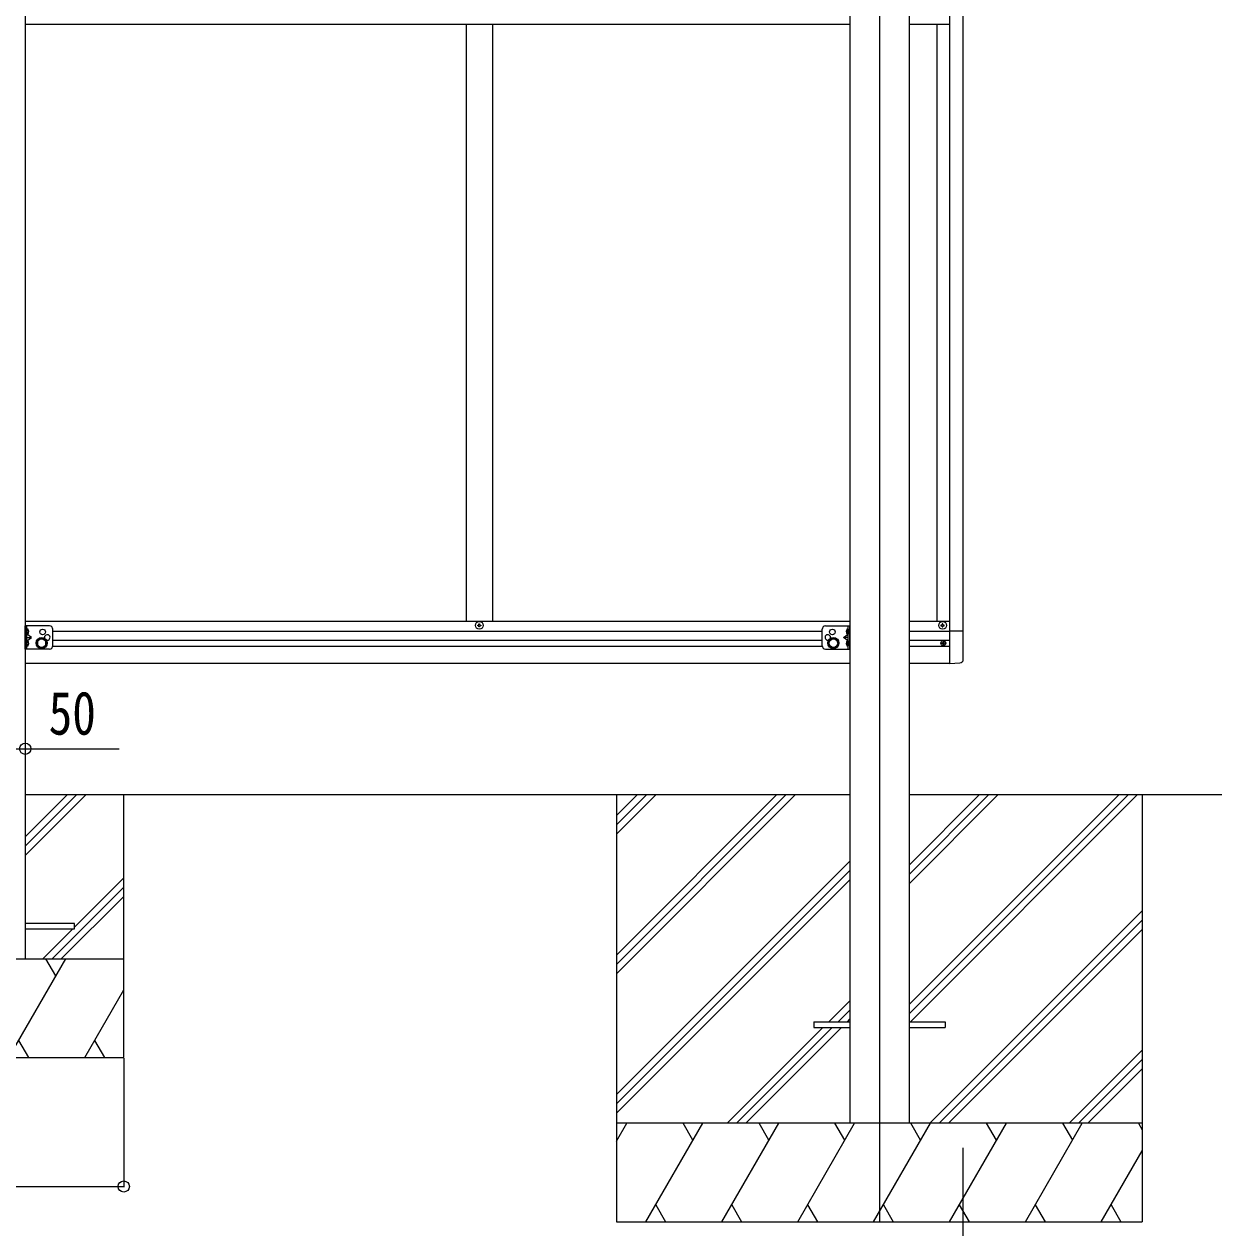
# Model space of a CAD drawing. Units: millimetres, scale not verified. Extents: x -10512 to 10512, y -7425 to 7425.
# Drawn here: x -448 to 1375, y -4849 to -3018 of the extents above; entities that cross this region are included whole.
import ezdxf
from ezdxf.enums import TextEntityAlignment as Align

# ---------------------------------------------------------------- set-up
doc = ezdxf.new("R2010")
doc.units = ezdxf.units.MM
doc.header["$LTSCALE"] = 30
for name, color, linetype in [('0-3_YKK_12', 2, 'Continuous'), ('0-4_YKK_13', 4, 'Continuous'), ('0-5_YKK_A1', 4, 'Continuous'), ('0-6_YKK_D', 6, 'Continuous')]:
    doc.layers.add(name, color=color, linetype=linetype)
doc.styles.add('ＭＳ ゴシック', font='')
doc.styles.get('ＭＳ ゴシック').set_extended_font_data('MS Gothic')

msp = doc.modelspace()

# ---------------------------------------------------------------- linework, layer by layer
at = {"layer": '0-3_YKK_12'}
msp.add_line((854.2, -1665.8), (854.2, -4840.21), dxfattribs=at)
at = {"layer": '0-4_YKK_13'}
for p, q in [((-445.8, -3968.69), (-445.8, -3933.69)), ((-408.8, -3933.69), (-445.8, -3933.69)), ((-443.3, -3968.69), (-443.3, -3933.69)), ((243.7, -3933.19), (242.7, -3933.19)), ((246.7, -3932.19), (247.7, -3932.19)), ((772, -3933.69), (809, -3933.69)), ((806.5, -3968.69), (806.5, -3933.69)), ((809, -3968.69), (809, -3933.69)), ((948.7, -3932.19), (947.7, -3932.19)), ((951.7, -3933.19), (952.7, -3933.19)), ((-442.8, -3946.19), (-443.3, -3946.1)), ((-443.3, -3951.19), (-436.3, -3951.19)), ((-442.8, -3938.19), (-442, -3938.33)), ((-442.8, -3946.19), (-442, -3946.05)), ((-442.8, -3956.19), (-442, -3956.33)), ((-403.8, -3963.69), (-403.8, -3938.69)), ((767, -3963.69), (767, -3938.69)), ((806.5, -3951.19), (799.5, -3951.19)), ((806, -3938.19), (805.2, -3938.33)), ((806, -3946.19), (805.2, -3946.05)), ((806, -3956.19), (805.2, -3956.33)), ((806, -3946.19), (806.5, -3946.1)), ((981.7, -3941.5), (961.2, -3941.5)), ((961.2, -3990.69), (961.2, -3941.5)), ((981.7, -3984.4), (981.7, -3941.5)), ((-408.8, -3968.69), (-445.8, -3968.69)), ((-442.8, -3964.19), (-443.3, -3964.1)), ((-442.8, -3964.19), (-442, -3964.05)), ((772, -3968.69), (809, -3968.69)), ((806, -3964.19), (805.2, -3964.05)), ((806, -3964.19), (806.5, -3964.1)), ((949.97, -3960.1), (949.15, -3960.1)), ((952.43, -3959.28), (953.25, -3959.28)), ((961.2, -3990.69), (976.49, -3989.89)), ((-445.8, -4394.21), (-370.8, -4394.21)), ((754.2, -4535.71), (754.2, -4544.71)), ((754.2, -4535.71), (809, -4535.71)), ((899.4, -4535.71), (954.2, -4535.71)), ((954.2, -4535.71), (954.2, -4544.71)), ((754.2, -4544.71), (809, -4544.71)), ((899.4, -4544.71), (954.2, -4544.71))]:
    msp.add_line(p, q, dxfattribs=at)
for points in [[(242.7, -3933.19), (242.7, -3932.19), (243.7, -3932.19)], [(244.7, -3931.19), (244.7, -3930.19), (245.7, -3930.19), (245.7, -3931.19)], [(245.7, -3934.19), (245.7, -3935.19), (244.7, -3935.19), (244.7, -3934.19)], [(247.7, -3932.19), (247.7, -3933.19), (246.7, -3933.19)], [(947.7, -3932.19), (947.7, -3933.19), (948.7, -3933.19)], [(950.7, -3931.19), (950.7, -3930.19), (949.7, -3930.19), (949.7, -3931.19)], [(949.7, -3934.19), (949.7, -3935.19), (950.7, -3935.19), (950.7, -3934.19)], [(952.7, -3933.19), (952.7, -3932.19), (951.7, -3932.19)], [(-443.69, -3942.19), (-443.06, -3941), (-440.82, -3939.89)], [(-443.69, -3942.19), (-443.06, -3943.38), (-440.82, -3944.49)], [(-442.8, -3946.19), (-442.8, -3938.19), (-443.3, -3938.28), (-443.3, -3946.1)], [(-443.3, -3956.19), (-436.3, -3951.19), (-443.3, -3946.19)], [(-442.8, -3964.19), (-442.8, -3956.19), (-443.3, -3956.28), (-443.3, -3964.1)], [(806.5, -3956.19), (799.5, -3951.19), (806.5, -3946.19)], [(806.88, -3942.19), (806.25, -3941), (804.02, -3939.89)], [(806.88, -3942.19), (806.25, -3943.38), (804.02, -3944.49)], [(806, -3946.19), (806, -3938.19), (806.5, -3938.28), (806.5, -3946.1)], [(806, -3964.19), (806, -3956.19), (806.5, -3956.28), (806.5, -3964.1)], [(-443.69, -3960.19), (-443.06, -3959), (-440.82, -3957.89)], [(-443.69, -3960.19), (-443.06, -3961.38), (-440.82, -3962.49)], [(806.88, -3960.19), (806.25, -3959), (804.02, -3957.89)], [(806.88, -3960.19), (806.25, -3961.38), (804.02, -3962.49)], [(949.15, -3960.1), (949.15, -3959.28), (949.97, -3959.28)], [(950.79, -3958.46), (950.79, -3957.64), (951.61, -3957.64), (951.61, -3958.46)], [(951.61, -3960.92), (951.61, -3961.74), (950.79, -3961.74), (950.79, -3960.92)], [(953.25, -3959.28), (953.25, -3960.1), (952.43, -3960.1)], [(-370.8, -4394.21), (-370.8, -4386.21), (-445.8, -4386.21)]]:
    msp.add_lwpolyline(points, dxfattribs=at)
for points in [[(-420.8, -3952.18), (-427.3, -3955.94), (-427.3, -3963.44), (-420.8, -3967.19), (-414.3, -3963.44), (-414.3, -3955.94)], [(784, -3952.18), (790.5, -3955.94), (790.5, -3963.44), (784, -3967.19), (777.5, -3963.44), (777.5, -3955.94)]]:
    msp.add_lwpolyline(points, close=True, dxfattribs=at)
for centre, radius in [((245.2, -3932.69), 5.9), ((950.2, -3932.69), 5.9), ((-420.8, -3959.69), 8.5), ((-420.8, -3959.69), 7.5), ((-420.8, -3959.69), 6.5), ((-419.3, -3942.69), 4.25), ((784, -3959.69), 8.5), ((784, -3959.69), 7.5), ((784, -3959.69), 6.5), ((782.5, -3942.69), 4.25), ((951.2, -3959.69), 3.75)]:
    msp.add_circle(centre, radius, dxfattribs=at)
for centre, radius, start, end in [((-408.8, -3938.69), 5, 0, 90), ((243.7, -3931.19), 1, 270, 0), ((243.7, -3934.19), 1, 0, 90), ((246.7, -3931.19), 1, 180, 270), ((246.7, -3934.19), 1, 90, 180), ((772, -3938.69), 5, 90, 180), ((948.7, -3931.19), 1, 270, 0), ((948.7, -3934.19), 1, 0, 90), ((951.7, -3931.19), 1, 180, 270), ((951.7, -3934.19), 1, 90, 180), ((-442.16, -3939.22), 0.9, 32.05588, 80), ((-442.16, -3945.16), 0.9, 280, 327.94412), ((-446.9, -3942.19), 6.5, 327.94412, 32.05588), ((-412.3, -3951.19), 4.25, 252.87654, 197.11996), ((775.5, -3951.19), 4.25, 342.88004, 287.12346), ((810.1, -3942.19), 6.5, 147.94412, 212.05588), ((805.35, -3939.22), 0.9, 100, 147.94412), ((805.35, -3945.16), 0.9, 212.05588, 260), ((-442.16, -3957.22), 0.9, 32.05588, 80), ((-442.16, -3963.16), 0.9, 280, 327.94412), ((-446.9, -3960.19), 6.5, 327.94412, 32.05588), ((-408.8, -3963.69), 5, 270, 0), ((772, -3963.69), 5, 180, 270), ((810.1, -3960.19), 6.5, 147.94412, 212.05588), ((805.35, -3957.22), 0.9, 100, 147.94412), ((805.35, -3963.16), 0.9, 212.05588, 260), ((949.97, -3958.46), 0.82, 270, 0), ((949.97, -3960.92), 0.82, 0, 90), ((952.43, -3958.46), 0.82, 180, 270), ((952.43, -3960.92), 0.82, 90, 180), ((976.2, -3984.4), 5.5, 273, 0)]:
    msp.add_arc(centre, radius, start, end, dxfattribs=at)
at = {"layer": '0-5_YKK_A1'}
for p, q in [((809, -2061.21), (809, -4690.21)), ((899.4, -2061.21), (899.4, -4690.21)), ((-445.8, -2077.21), (-445.8, -4440.21)), ((961.2, -3990.69), (961.2, -2116.69)), ((981.2, -3002.69), (981.2, -3941.49)), ((-445.8, -3018.19), (809, -3018.19)), ((225.2, -3018.19), (225.2, -3926.19)), ((265.2, -3018.19), (265.2, -3926.19)), ((899.4, -3018.19), (961.2, -3018.19)), ((941.2, -3018.19), (941.2, -3926.19)), ((-445.8, -3926.19), (809, -3926.19)), ((899.4, -3926.19), (961.2, -3926.19)), ((-403.8, -3941.69), (767, -3941.69)), ((-403.8, -3955.19), (767, -3955.19)), ((899.4, -3941.69), (961.2, -3941.69)), ((899.4, -3955.19), (961.2, -3955.19)), ((-403.83, -3964.19), (767.02, -3964.19)), ((899.4, -3964.19), (961.2, -3964.19)), ((-445.8, -3990.19), (809, -3990.19)), ((899.4, -3990.19), (961.2, -3990.19)), ((-445.8, -4190.21), (809, -4190.21)), ((-445.8, -4282.97), (-353.04, -4190.21)), ((-445.8, -4268.83), (-367.18, -4190.21)), ((-445.8, -4254.69), (-381.32, -4190.21)), ((-295.8, -4590.21), (-295.8, -4190.21)), ((454, -4190.21), (454, -4840.21)), ((454, -4434.38), (698.18, -4190.21)), ((454, -4448.53), (712.32, -4190.21)), ((454, -4462.67), (726.46, -4190.21)), ((454, -4250.54), (514.33, -4190.21)), ((454, -4236.4), (500.19, -4190.21)), ((454, -4222.25), (486.04, -4190.21)), ((899.2, -4509.68), (1218.68, -4190.21)), ((899.2, -4523.82), (1232.82, -4190.21)), ((899.2, -4325.84), (1034.83, -4190.21)), ((899.2, -4311.69), (1020.69, -4190.21)), ((899.2, -4297.55), (1006.54, -4190.21)), ((899.4, -4190.21), (1375.23, -4190.21)), ((901.46, -4535.71), (1246.96, -4190.21)), ((1254, -4190.21), (1254, -4840.21)), ((454, -4646.52), (808.8, -4291.72)), ((-370.8, -4391.82), (-295.8, -4316.82)), ((454, -4660.66), (808.8, -4305.86)), ((454, -4674.8), (808.8, -4320)), ((-405.05, -4440.21), (-295.8, -4330.96)), ((-390.91, -4440.21), (-295.8, -4345.1)), ((930.81, -4690.21), (1254, -4367.02)), ((-419.19, -4440.21), (-373.19, -4394.21)), ((944.95, -4690.21), (1254, -4381.16)), ((959.09, -4690.21), (1254, -4395.3)), ((-645.8, -4440.21), (-295.8, -4440.21)), ((-470.8, -4590.21), (-384.2, -4440.21)), ((-399.2, -4466.19), (-414.2, -4440.21)), ((-355.33, -4590.21), (-295.8, -4487.11)), ((776.94, -4535.71), (808.8, -4503.85)), ((791.08, -4535.71), (808.8, -4517.99)), ((805.22, -4535.71), (808.8, -4532.13)), ((622.44, -4690.21), (767.94, -4544.71)), ((636.58, -4690.21), (782.08, -4544.71)), ((650.72, -4690.21), (796.22, -4544.71)), ((-455.8, -4564.23), (-440.8, -4590.21)), ((-340.33, -4564.23), (-325.33, -4590.21)), ((-645.8, -4590.21), (-295.8, -4590.21)), ((1142.94, -4690.21), (1254, -4579.15)), ((1157.08, -4690.21), (1254, -4593.29)), ((1171.22, -4690.21), (1254, -4607.43)), ((1254, -4690.21), (454, -4690.21)), ((454, -4717.71), (469.88, -4690.21)), ((498.74, -4840.21), (585.35, -4690.21)), ((570.35, -4716.19), (555.35, -4690.21)), ((614.21, -4840.21), (700.82, -4690.21)), ((685.82, -4716.19), (670.81, -4690.21)), ((729.68, -4840.21), (816.29, -4690.21)), ((801.29, -4716.19), (786.28, -4690.21)), ((845.15, -4840.21), (931.76, -4690.21)), ((916.76, -4716.19), (901.75, -4690.21)), ((960.62, -4840.21), (1047.23, -4690.21)), ((1032.23, -4716.19), (1017.23, -4690.21)), ((1076.09, -4840.21), (1162.7, -4690.21)), ((1132.7, -4690.21), (1147.7, -4716.19)), ((1248.17, -4690.21), (1254, -4700.31)), ((1191.56, -4840.21), (1254, -4732.07)), ((513.74, -4814.23), (528.74, -4840.21)), ((629.21, -4814.23), (644.21, -4840.21)), ((744.68, -4814.23), (759.68, -4840.21)), ((860.15, -4814.23), (875.15, -4840.21)), ((975.62, -4814.23), (990.62, -4840.21)), ((1091.09, -4814.23), (1106.09, -4840.21)), ((1206.56, -4814.23), (1221.56, -4840.21)), ((454, -4840.21), (1254, -4840.21))]:
    msp.add_line(p, q, dxfattribs=at)
at = {"layer": '0-6_YKK_D'}
for p, q in [((-445.8, -4069.18), (-445.8, -4121.5)), ((-295.8, -4591.21), (-295.8, -4787.48)), ((981.2, -4727.8), (981.2, -5610.46)), ((-645.8, -4786.48), (-295.8, -4786.48))]:
    msp.add_line(p, q, dxfattribs=at)
msp.add_lwpolyline([(-495.8, -4120.5), (-445.8, -4120.5), (-302.87, -4120.5)], dxfattribs=at)
for centre in [(-445.8, -4120.5), (-295.8, -4786.48)]:
    msp.add_circle(centre, 8.5, dxfattribs=at)

# ---------------------------------------------------------------- texts
at = {"layer": '0-6_YKK_D', "style": 'ＭＳ ゴシック', "width": 0.8}
msp.add_text('50', height=65.98, dxfattribs=at).set_placement((-410.14, -4118.83), align=Align.BOTTOM_LEFT)

doc.saveas('drawing.dxf')
